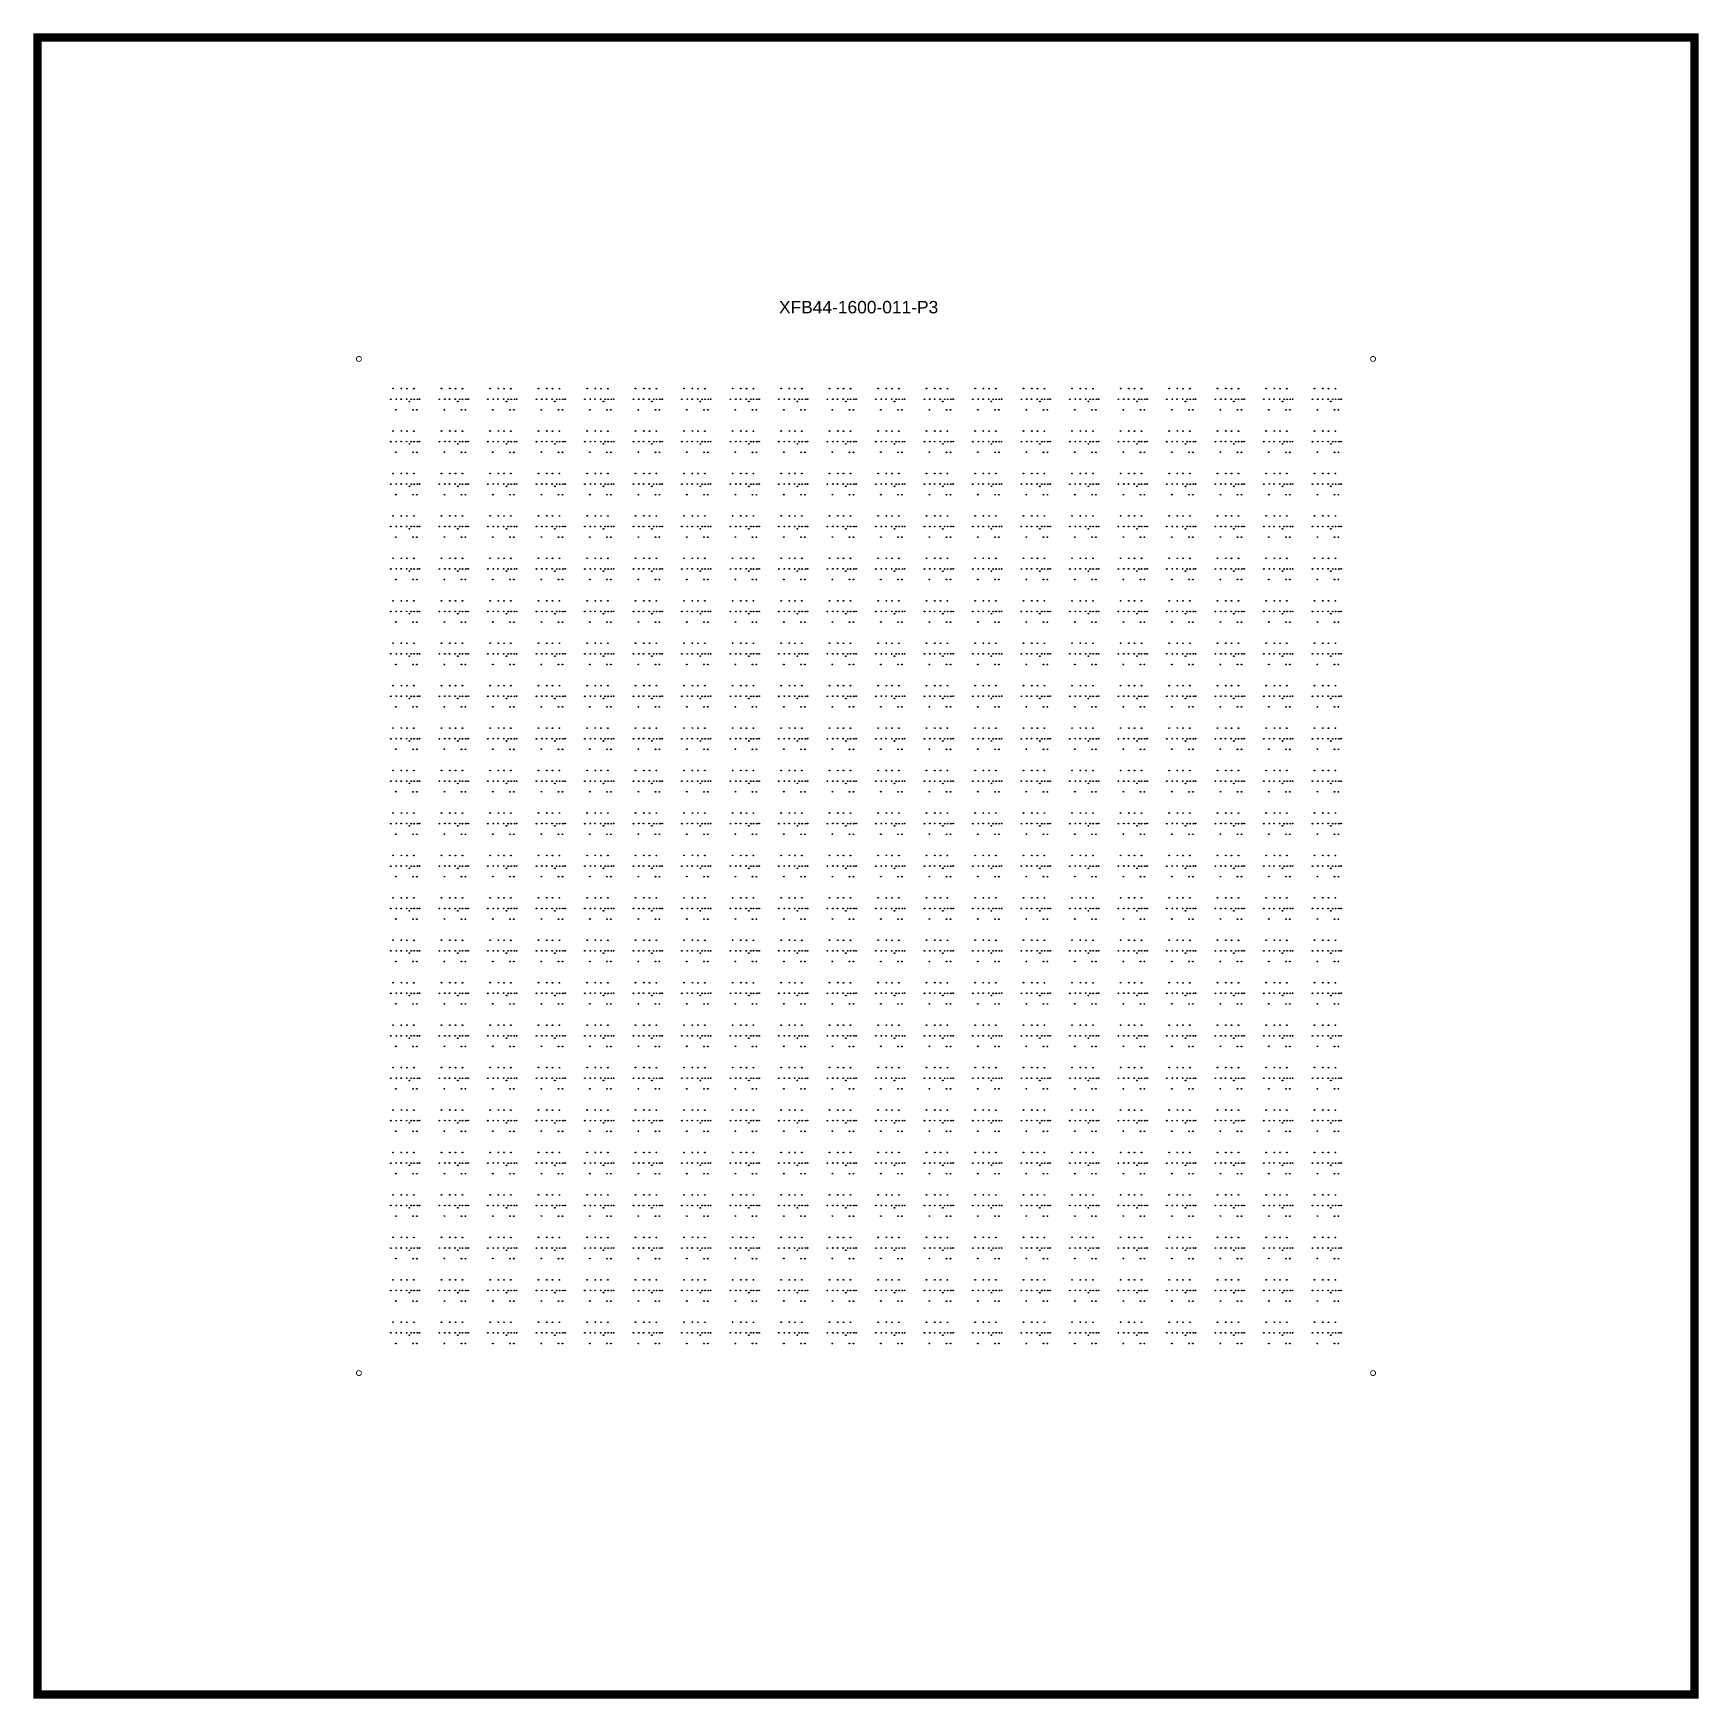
# Model space of a CAD drawing. Extents: x -100 to 100, y -100 to 100.
import ezdxf

# ---------------------------------------------------------------- set-up
doc = ezdxf.new("R2010")
doc.units = 0
doc.layers.add('P3', color=7, linetype='continuous')
doc.styles.get("Standard").update_dxf_attribs({"font": 'ARIAL.TTF'})

# ---------------------------------------------------------------- blocks, each defined once
blk = doc.blocks.new('LDI_XFB44-1600-011_P3_B1')
at = {"layer": 'P3'}
for centre in [(-57.08, -55.06), (-56.08, -55.06), (-55.4, -55.07), (-54.57, -55.07), (-51.23, -55.06), (-50.23, -55.06), (-49.55, -55.07), (-48.71, -55.07), (-45.37, -55.06), (-44.37, -55.06), (-43.69, -55.07), (-42.86, -55.07), (-39.52, -55.06), (-38.52, -55.06), (-37.84, -55.07), (-37.01, -55.07), (-33.66, -55.06), (-32.67, -55.06), (-31.98, -55.07), (-31.15, -55.07), (-27.81, -55.06), (-26.81, -55.06), (-26.13, -55.07), (-25.3, -55.07), (-21.96, -55.06), (-20.96, -55.06), (-20.28, -55.07), (-19.44, -55.07), (-16.1, -55.06), (-15.1, -55.06), (-14.42, -55.07), (-13.59, -55.07), (-10.25, -55.06), (-9.25, -55.06), (-8.57, -55.07), (-7.74, -55.07), (-4.4, -55.06), (-3.4, -55.06), (-2.72, -55.07), (-1.88, -55.07), (1.46, -55.06), (2.46, -55.06), (3.14, -55.07), (3.97, -55.07), (7.31, -55.06), (8.31, -55.06), (8.99, -55.07), (9.82, -55.07), (13.17, -55.06), (14.16, -55.06), (14.84, -55.07), (15.68, -55.07), (19.02, -55.06), (20.02, -55.06), (20.7, -55.07), (21.53, -55.07), (24.87, -55.06), (25.87, -55.06), (26.55, -55.07), (27.39, -55.07), (30.73, -55.06), (31.72, -55.06), (32.41, -55.07), (33.24, -55.07), (36.58, -55.06), (37.58, -55.06), (38.26, -55.07), (39.09, -55.07), (42.43, -55.06), (43.43, -55.06), (44.11, -55.07), (44.95, -55.07), (48.29, -55.06), (49.29, -55.06), (49.97, -55.07), (50.8, -55.07), (54.14, -55.06), (55.14, -55.06), (55.82, -55.07), (56.65, -55.07), (-57.34, -56.35), (-56.74, -57.62), (-56.69, -56.34), (-56.11, -56.34), (-55.44, -56.34), (-55.11, -56.62), (-54.89, -56.35), (-54.67, -57.63), (-54.54, -56.35), (-54.2, -57.63), (-54.15, -56.35), (-53.88, -56.34), (-51.49, -56.35), (-50.89, -57.62), (-50.83, -56.34), (-50.26, -56.34), (-49.58, -56.34), (-49.26, -56.62), (-49.04, -56.35), (-48.82, -57.63), (-48.69, -56.35), (-48.35, -57.63), (-48.3, -56.35), (-48.02, -56.34), (-45.64, -56.35), (-45.04, -57.62), (-44.98, -56.34), (-44.41, -56.34), (-43.73, -56.34), (-43.4, -56.62), (-43.18, -56.35), (-42.97, -57.63), (-42.83, -56.35), (-42.5, -57.63), (-42.44, -56.35), (-42.17, -56.34), (-39.78, -56.35), (-39.18, -57.62), (-39.13, -56.34), (-38.55, -56.34), (-37.88, -56.34), (-37.55, -56.62), (-37.33, -56.35), (-37.11, -57.63), (-36.98, -56.35), (-36.64, -57.63), (-36.59, -56.35), (-36.32, -56.34), (-33.93, -56.35), (-33.33, -57.62), (-33.27, -56.34), (-32.7, -56.34), (-32.02, -56.34), (-31.69, -56.62), (-31.47, -56.35), (-31.26, -57.63), (-31.13, -56.35), (-30.79, -57.63), (-30.74, -56.35), (-30.46, -56.34), (-28.07, -56.35), (-27.47, -57.62), (-27.42, -56.34), (-26.85, -56.34), (-26.17, -56.34), (-25.84, -56.62), (-25.62, -56.35), (-25.41, -57.63), (-25.27, -56.35), (-24.94, -57.63), (-24.88, -56.35), (-24.61, -56.34), (-22.22, -56.35), (-21.62, -57.62), (-21.57, -56.34), (-20.99, -56.34), (-20.32, -56.34), (-19.99, -56.62), (-19.77, -56.35), (-19.55, -57.63), (-19.42, -56.35), (-19.08, -57.63), (-19.03, -56.35), (-18.75, -56.34), (-16.37, -56.35), (-15.77, -57.62), (-15.71, -56.34), (-15.14, -56.34), (-14.46, -56.34), (-14.13, -56.62), (-13.91, -56.35), (-13.7, -57.63), (-13.57, -56.35), (-13.23, -57.63), (-13.18, -56.35), (-12.9, -56.34), (-10.51, -56.35), (-9.91, -57.62), (-9.86, -56.34), (-9.28, -56.34), (-8.61, -56.34), (-8.28, -56.62), (-8.06, -56.35), (-7.84, -57.63), (-7.71, -56.35), (-7.38, -57.63), (-7.32, -56.35), (-7.05, -56.34), (-4.66, -56.35), (-4.06, -57.62), (-4, -56.34), (-3.43, -56.34), (-2.75, -56.34), (-2.43, -56.62), (-2.21, -56.35), (-1.99, -57.63), (-1.86, -56.35), (-1.52, -57.63), (-1.47, -56.35), (-1.19, -56.34), (1.19, -56.35), (1.79, -57.62), (1.85, -56.34), (2.42, -56.34), (3.1, -56.34), (3.43, -56.62), (3.65, -56.35), (3.86, -57.63), (3.99, -56.35), (4.33, -57.63), (4.39, -56.35), (4.66, -56.34), (7.05, -56.35), (7.65, -57.62), (7.7, -56.34), (8.28, -56.34), (8.95, -56.34), (9.28, -56.62), (9.5, -56.35), (9.72, -57.63), (9.85, -56.35), (10.19, -57.63), (10.24, -56.35), (10.51, -56.34), (12.9, -56.35), (13.5, -57.62), (13.56, -56.34), (14.13, -56.34), (14.81, -56.34), (15.13, -56.62), (15.35, -56.35), (15.57, -57.63), (15.7, -56.35), (16.04, -57.63), (16.09, -56.35), (16.37, -56.34), (18.75, -56.35), (19.35, -57.62), (19.41, -56.34), (19.98, -56.34), (20.66, -56.34), (20.99, -56.62), (21.21, -56.35), (21.42, -57.63), (21.56, -56.35), (21.89, -57.63), (21.95, -56.35), (22.22, -56.34), (24.61, -56.35), (25.21, -57.62), (25.26, -56.34), (25.84, -56.34), (26.51, -56.34), (26.84, -56.62), (27.06, -56.35), (27.28, -57.63), (27.41, -56.35), (27.75, -57.63), (27.8, -56.35), (28.07, -56.34), (30.46, -56.35), (31.06, -57.62), (31.12, -56.34), (31.69, -56.34), (32.37, -56.34), (32.7, -56.62), (32.92, -56.35), (33.13, -57.63), (33.26, -56.35), (33.6, -57.63), (33.65, -56.35), (33.93, -56.34), (36.32, -56.35), (36.92, -57.62), (36.97, -56.34), (37.54, -56.34), (38.22, -56.34), (38.55, -56.62), (38.77, -56.35), (38.98, -57.63), (39.12, -56.35), (39.45, -57.63), (39.51, -56.35), (39.78, -56.34), (42.17, -56.35), (42.77, -57.62), (42.82, -56.34), (43.4, -56.34), (44.07, -56.34), (44.4, -56.62), (44.62, -56.35), (44.84, -57.63), (44.97, -56.35), (45.31, -57.63), (45.36, -56.35), (45.64, -56.34), (48.02, -56.35), (48.62, -57.62), (48.68, -56.34), (49.25, -56.34), (49.93, -56.34), (50.26, -56.62), (50.48, -56.35), (50.69, -57.63), (50.82, -56.35), (51.16, -57.63), (51.21, -56.35), (51.49, -56.34), (53.88, -56.35), (54.48, -57.62), (54.53, -56.34), (55.11, -56.34), (55.78, -56.34), (56.11, -56.62), (56.33, -56.35), (56.55, -57.63), (56.68, -56.35), (57.01, -57.63), (57.07, -56.35), (57.34, -56.34)]:
    blk.add_circle(centre, 0.0454, dxfattribs=at)

msp = doc.modelspace()

# ---------------------------------------------------------------- linework, layer by layer
at = {"layer": 'P3', "const_width": 1}
msp.add_lwpolyline([(-100, 100), (100, 100), (100, -100), (-100, -100)], close=True, dxfattribs=at)
at = {"layer": 'P3', "const_width": 0.1}
for points in [[(-61.5, 61.2, 1), (-60.9, 61.2, 1)], [(60.9, 61.2, 1), (61.5, 61.2, 1)], [(-61.5, -61.2, 1), (-60.9, -61.2, 1)], [(60.9, -61.2, 1), (61.5, -61.2, 1)]]:
    msp.add_lwpolyline(points, format="xyb", close=True, dxfattribs=at)

# ---------------------------------------------------------------- block references
at = {"layer": 'P3'}
for p in [(0, 112.68), (0, 107.56), (0, 102.44), (0, 97.32), (0, 92.2), (0, 87.07), (0, 81.95), (0, 76.83), (0, 71.71), (0, 66.59), (0, 61.46), (0, 56.34), (0, 51.22), (0, 46.1), (0, 40.98), (0, 35.85), (0, 30.73), (0, 25.61), (0, 20.49), (0, 15.37), (0, 10.24), (0, 5.12), (0, 0)]:
    msp.add_blockref('LDI_XFB44-1600-011_P3_B1', p, dxfattribs=at)

# ---------------------------------------------------------------- texts
msp.add_text('XFB44-1600-011-P3', height=1.5, dxfattribs=at).set_placement((-10.5, 66.7))

doc.saveas('drawing.dxf')
